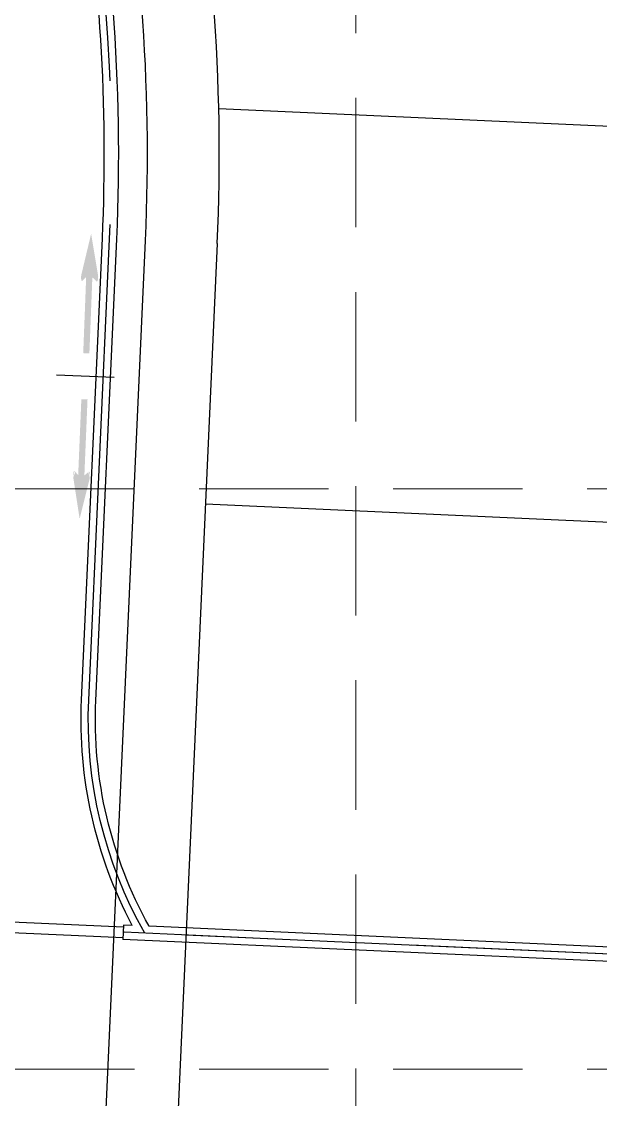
# Model space of a CAD drawing. Header units: feet. Extents: x 10084 to 13321, y 3329 to 8503.
# Drawn here: x 11575.5 to 11656.1, y 6315.5 to 6465.4 of the extents above; entities that cross this region are included whole.
import ezdxf

# ---------------------------------------------------------------- set-up
doc = ezdxf.new("R2010")
doc.units = ezdxf.units.FT
doc.header["$LTSCALE"] = 40
doc.header["$MEASUREMENT"] = 0
for name, pattern in [('( Dashdot )', [1.001, 0.5, -0.25, 0.001, -0.25]), ('CENTERX2', [4, 2.5, -0.5, 0.5, -0.5]), ('DASHED', [0.75, 0.5, -0.25]), ('HIDDEN', [0.375, 0.25, -0.125])]:
    doc.linetypes.add(name, pattern=pattern)
for name, color, linetype in [('CURB', 4, 'Continuous'), ('flow arrow', 4, 'Continuous'), ('GRID', 254, 'DASHED'), ('LOT', 7, 'Continuous'), ('ROW', 3, '( Dashdot )'), ('STORM', 2, 'Continuous'), ('storm CL', 7, 'CENTERX2')]:
    doc.layers.add(name, color=color, linetype=linetype)

msp = doc.modelspace()

# ---------------------------------------------------------------- hatches: boundary and pattern name
at = {"layer": 'flow arrow', "linetype": 'Continuous', "lineweight": 30}
h = msp.add_hatch(color=7, dxfattribs=at)
edge = h.paths.add_edge_path()
edge.add_line((11583.97, 6429.34), (11584.49, 6429.86))
edge.add_line((11584.49, 6429.86), (11584.08, 6419.29))
edge.add_line((11584.08, 6419.29), (11584.94, 6419.25))
edge.add_line((11584.94, 6419.25), (11585.35, 6429.83))
edge.add_line((11585.35, 6429.83), (11585.94, 6429.26))
edge.add_line((11585.94, 6429.26), (11585.94, 6429.25))
edge.add_ellipse((11586, 6429.79), major_axis=(-0.022, -0.56), ratio=0.285714, start_angle=345.5033, end_angle=485.8315)
edge.add_line((11586.14, 6430.12), (11586.14, 6430.12))
edge.add_line((11586.14, 6430.12), (11585.18, 6435.89))
edge.add_line((11585.18, 6435.89), (11583.82, 6430.2))
edge.add_line((11583.82, 6430.2), (11583.83, 6430.2))
edge.add_ellipse((11583.94, 6429.88), major_axis=(-0.022, -0.56), ratio=0.285714, start_angle=235.2731, end_angle=377.1827)
edge.add_line((11583.97, 6429.34), (11583.97, 6429.34))
edge.add_line((11583.97, 6429.34), (11583.97, 6429.34))
edge.add_line((11583.97, 6429.34), (11583.97, 6429.34))
h = msp.add_hatch(color=7, dxfattribs=at)
edge = h.paths.add_edge_path()
edge.add_line((11582.9, 6402.88), (11583.38, 6402.32))
edge.add_line((11583.38, 6402.32), (11583.82, 6412.89))
edge.add_line((11583.82, 6412.89), (11584.68, 6412.86))
edge.add_line((11584.68, 6412.86), (11584.24, 6402.28))
edge.add_line((11584.24, 6402.28), (11584.87, 6402.81))
edge.add_line((11584.87, 6402.81), (11584.87, 6402.81))
edge.add_ellipse((11584.89, 6402.26), major_axis=(0.023, 0.56), ratio=0.285714, start_angle=-125.8315, end_angle=14.4967, ccw=False)
edge.add_line((11585, 6401.93), (11585, 6401.93))
edge.add_line((11585, 6401.93), (11583.58, 6396.26))
edge.add_line((11583.58, 6396.26), (11582.69, 6402.03))
edge.add_line((11582.69, 6402.03), (11582.69, 6402.03))
edge.add_ellipse((11582.83, 6402.35), major_axis=(0.023, 0.56), ratio=0.285714, start_angle=-17.1827, end_angle=124.7269, ccw=False)
edge.add_line((11582.9, 6402.88), (11582.9, 6402.88))
edge.add_line((11582.9, 6402.88), (11582.9, 6402.88))
edge.add_line((11582.9, 6402.88), (11582.9, 6402.88))

# ---------------------------------------------------------------- linework, layer by layer
at = {"layer": 'CURB', "color": 7}
msp.add_line((11577.6, 6101.06), (11592.75, 6434.98), dxfattribs=at)
msp.add_arc((11328.02, 6446.98), 265, 357.4031, 11.473, dxfattribs=at)
at = {"layer": 'flow arrow', "color": 7, "linetype": 'Continuous', "lineweight": 30}
msp.add_line((11588.38, 6415.89), (11580.38, 6416.25), dxfattribs=at)
at = {"layer": 'GRID', "color": 252, "linetype": 'HIDDEN', "lineweight": 0, "ltscale": 1.8}
for p, q in [((11622.01, 3736.79), (11622.01, 8418.16)), ((10169.24, 6400.42), (13236.21, 6400.42)), ((10169.24, 6319.71), (13236.21, 6319.71))]:
    msp.add_line(p, q, dxfattribs=at)
at = {"layer": 'LOT', "color": 7}
for p, q in [((11718.02, 6448.05), (11602.95, 6453.27)), ((11715.97, 6393.09), (11601.09, 6398.3)), ((11713.26, 6333.15), (11598.37, 6338.36))]:
    msp.add_line(p, q, dxfattribs=at)
at = {"layer": 'ROW', "color": 7, "linetype": 'Continuous'}
msp.add_line((11602.73, 6434.52), (11587.14, 6090.61), dxfattribs=at)
msp.add_arc((11328.02, 6446.98), 275, 357.4031, 11.473, dxfattribs=at)
at = {"layer": 'STORM', "color": 5}
for p, q in [((11589.7, 6339.75), (11589.61, 6337.75)), ((11590.91, 6339.7), (11589.7, 6339.75)), ((11727.09, 6333.52), (11593.25, 6339.59)), ((11727, 6331.52), (11589.61, 6337.75))]:
    msp.add_line(p, q, dxfattribs=at)
at = {"layer": 'STORM', "color": 5, "flags": 128}
for points in [[(11593.25, 6339.59, -0.139374), (11585.84, 6371), (11585.84, 6371), (11588.75, 6435.16), (11588.75, 6435.16, 0.061469), (11583.8, 6498.9), (11583.8, 6498.9, -0.003113), (11583.23, 6501.82)], [(11590.91, 6339.7, -0.134241), (11583.84, 6371.09), (11583.84, 6371.09), (11586.75, 6435.25), (11586.75, 6435.25, 0.053424), (11583.36, 6490.33)], [(11548.18, 6336.59, -0.100275), (11572.02, 6340.3), (11572.02, 6340.3), (11589.68, 6339.5)], [(11525.85, 6319.94, -0.220361), (11571.95, 6338.81), (11571.95, 6338.81), (11589.62, 6338)]]:
    msp.add_lwpolyline(points, format="xyb", dxfattribs=at)
at = {"layer": 'storm CL', "color": 5, "flags": 128}
for points in [[(11592.65, 6338.62, -0.141749), (11584.84, 6371.04), (11584.84, 6371.04), (11587.75, 6435.2), (11587.75, 6435.2, 0.061469), (11582.82, 6498.7), (11582.82, 6498.7, -0.061469), (11578.27, 6557.31), (11578.27, 6557.31), (11590.33, 6823.05), (11590.33, 6823.05, 0.267955), (11562.71, 6876.31), (11562.71, 6876.31), (11540.33, 6890.62)], [(11729.62, 6332.41), (11571.98, 6339.56), (11571.98, 6339.56, 0.225959), (11524.44, 6319.5)]]:
    msp.add_lwpolyline(points, format="xyb", dxfattribs=at)

doc.saveas('drawing.dxf')
